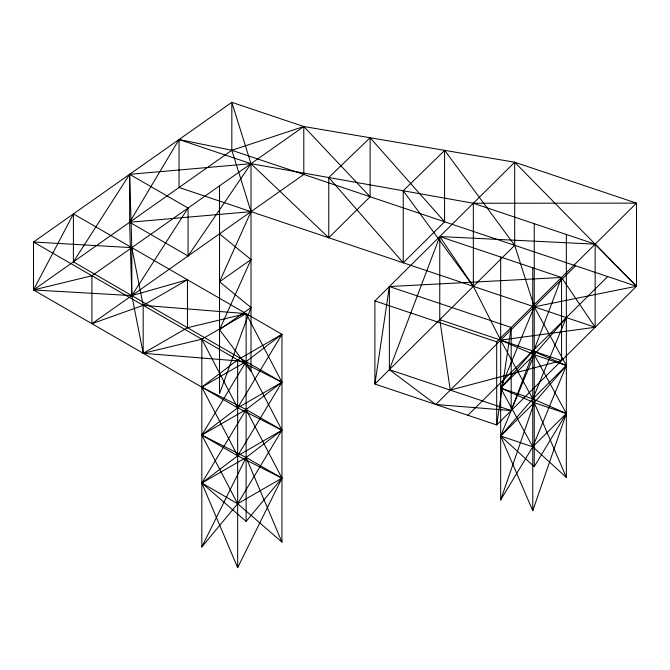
<?xml version="1.0" encoding="UTF-8"?>
<svg xmlns="http://www.w3.org/2000/svg" width="670" height="670" viewBox="0 0 670 670"><rect width="100%" height="100%" fill="white"/><g stroke="black" fill="none" stroke-linecap="round" stroke-linejoin="round"><path stroke-width="1" d="M328.752 237.766L328.752 177.525L370.1 137.744L370.1 196.745L328.752 237.766L251.007 163.698L129.637 174.317L131.823 247.64L143.187 305.344L143.187 353.291L187.474 327.722L187.474 279.775L131.823 295.587L33.5 289.968L33.5 242.021L231.828 102.343L303.795 126.521L514.694 162.215L514.694 245.329L374.89 384.019L389.379 286.542L511.185 327.471L496.696 424.947L374.89 384.019L374.89 300.914L514.694 162.215L636.5 203.144L636.5 286.249L496.696 424.947L496.696 341.842L636.5 203.144L473.338 203.245L251.007 163.698L179.032 139.519L129.637 222.264L131.823 295.587L143.187 353.291L246.116 361.582L281.953 334.322L73.407 213.914L33.5 289.968L237.657 407.837L281.953 430.215L237.657 503.731L201.829 546.971L201.829 339.204L246.116 313.635L281.953 382.269L237.657 455.784L201.829 483.045L237.657 567.658L281.953 478.162L246.116 409.529L201.829 387.151L237.657 359.891L281.953 334.322L281.953 542.089L237.657 503.731L201.829 483.045L246.116 409.529L281.953 382.269L73.407 261.861L73.407 213.914M500.666 257.02L500.666 499.946L534.25 402.703L566.343 365.544L534.25 306.81L514.694 245.329L444.687 150.373L403.231 190.774L403.231 262.791L444.579 221.77L444.579 150.348M514.694 162.215L636.5 286.249L534.25 306.81L500.666 388.072L532.767 398.859L566.343 413.491L534.25 466.63L500.666 436.019L532.767 398.859L566.343 317.597L534.25 354.757L500.666 436.019L532.767 510.733L566.343 413.491L534.25 354.757L500.666 340.125L473.338 286.35L439.763 236.56L389.379 369.656L435.793 404.487L511.185 410.576L561.569 277.481L439.763 236.56L439.763 319.665L450.282 390.116L561.569 360.586L561.569 277.481L389.379 286.542L389.379 369.656L511.185 410.576L511.185 327.471M219.526 233.822L251.007 259.591L219.526 329.707L251.007 371.473L251.007 163.698L231.828 102.343L231.828 150.289L251.007 211.645L219.526 281.76L251.007 307.538L219.526 393.642L219.526 185.875M201.829 546.971L246.116 457.468L281.953 430.215L246.116 361.582L201.829 387.151L237.657 455.784L281.953 478.162L246.116 521.402L201.829 483.045L246.116 457.468L281.953 478.162L237.657 503.731L201.829 435.098L246.116 361.582M281.953 334.322L237.657 407.837L201.829 435.098L237.657 455.784L281.953 430.215L246.116 409.529L201.829 435.098L246.116 457.468L281.953 542.089M500.666 499.946L532.767 446.806L566.343 365.544L532.767 350.913L500.666 388.072L532.767 446.806L566.343 477.417L566.343 234.483M73.407 261.861L129.637 174.317L188.052 208.043L188.052 255.99L129.637 222.264L129.637 174.317M188.052 208.043L131.823 295.587L131.823 247.64L33.5 242.021L237.657 359.891L281.953 382.269L237.657 407.837L201.829 339.204L143.187 353.291M188.052 255.99L251.007 163.698M435.793 404.487L575.597 265.789M467.894 415.266L607.69 276.568M91.916 275.747L91.916 323.694L303.795 174.468L303.795 126.521L231.828 150.289L33.5 289.968L91.916 275.747L303.795 126.521L370.1 196.745M219.526 281.76L251.007 259.591M219.526 329.707L251.007 307.538M91.916 323.694L143.187 305.344L187.474 279.775M187.474 327.722L246.116 313.635L246.116 521.402M129.637 222.264L251.007 211.645M439.763 236.56L595.153 244.165L636.5 286.249L231.828 150.289L179.032 139.519L179.032 187.466L595.153 327.27L595.153 244.165L473.338 203.245L473.338 286.35L403.231 190.774M143.187 305.344L246.116 313.635M439.763 319.665L561.569 360.586M374.89 300.914L496.696 341.842M370.1 137.744L444.579 221.77M328.752 177.525L403.231 262.791M561.569 277.481L595.153 327.27L500.666 340.125L532.767 398.859L566.343 365.544L534.25 354.757L500.666 388.072L534.25 402.703L566.343 413.491L532.767 446.806L500.666 436.019L534.25 402.703L566.343 477.417M534.25 223.705L534.25 466.63M532.767 267.799L532.767 510.733M237.657 359.891L237.657 567.658"/></g></svg>
